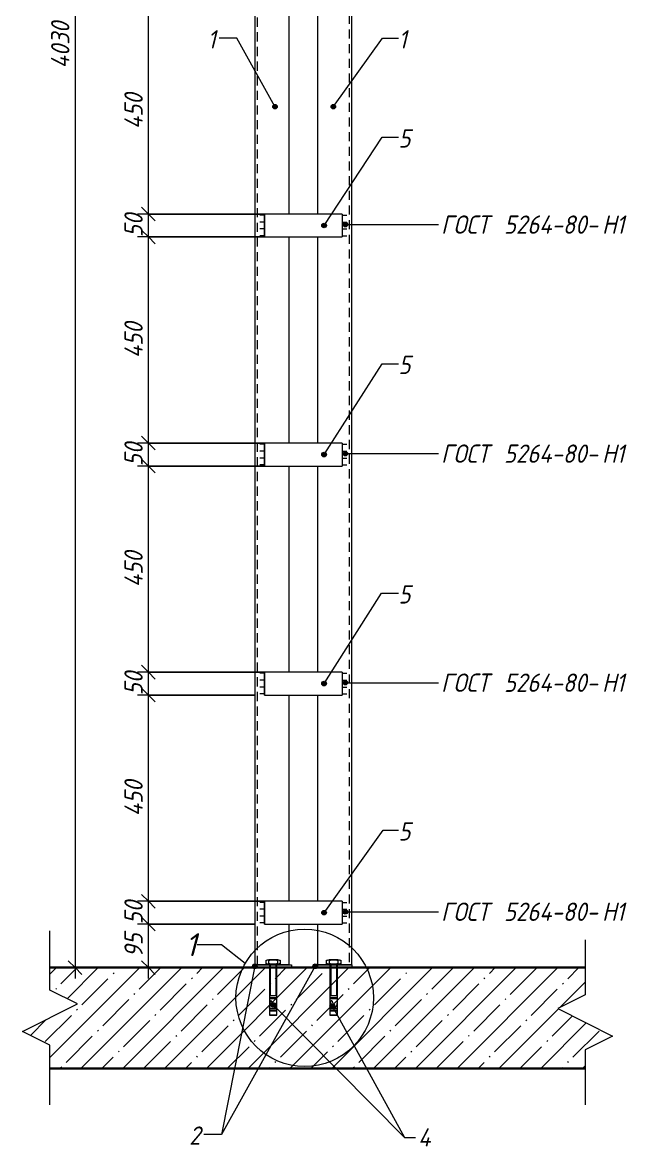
# Model space of a CAD drawing. Header units: millimetres. Extents: x 1525 to 46824, y -520 to 14115.
# Drawn here: x 27594 to 28912, y -520 to 1933 of the extents above; entities that cross this region are included whole.
import ezdxf

# ---------------------------------------------------------------- set-up
doc = ezdxf.new("R2010")
doc.units = ezdxf.units.MM
doc.linetypes.add('200_ШТРИХ_ш1п0_6_', pattern=[32, 20, -12])
for name, color, linetype, lineweight in [('A-ANNO-DIMS', 7, 'Continuous', 9), ('A-ANNO-DIMS-20', 7, 'Continuous', 9), ('A-DETL-1', 7, 'Continuous', 5), ('A-DETL-2', 7, '200_ШТРИХ_ш1п0_6_', 5), ('A-DETL-GENF-1', 7, 'Continuous', 5), ('A-FLOR-FNSH-1', 7, 'Continuous', 30), ('A-FLOR-PATT-1', 7, 'Continuous', 5), ('A-GENM', 7, 'Continuous', 9), ('A-GENM-IDEN', 7, 'Continuous', 9), ('G-ANNO-TEXT', 7, 'Continuous', 9)]:
    doc.layers.add(name, color=color, linetype=linetype, lineweight=lineweight)
doc.styles.add('ISOCPEUR_I_1', font='isocpeui.ttf', dxfattribs={"width": 0.9, "height": 40})
doc.styles.add('ISOCPEUR_I_2', font='isocpeui.ttf', dxfattribs={"height": 50})
doc.dimstyles.new('ISO-2_0_0_9К_Средний_2', dxfattribs={"dimscale": 304.8, "dimtxt": 39.839247, "dimasz": 0.098425, "dimexe": 0.07874, "dimexo": 0, "dimgap": 0, "dimtad": 1, "dimdec": 0, "dimzin": 0, "dimdsep": 46, "dimtxsty": 'ISOCPEUR_I_1', "dimblk1": 'OBLIQUE', "dimblk2": 'OBLIQUE', "dimsah": 1, "dimcen": 0.09, "dimdle": 0.07874, "dimazin": 0, "dimtfac": 1, "dimtdec": 4, "dimtix": 1, "dimtmove": 0, "dimatfit": 3, "dimfxl": 1, "dimtvp": 1, "dimtolj": 1, "dimtzin": 0, "dimarcsym": 2})
doc.dimstyles.get("Standard").update_dxf_attribs({"dimtxt": 0.18, "dimasz": 0.18, "dimexe": 0.18, "dimexo": 0.0625, "dimgap": 0.09, "dimtad": 0, "dimtih": 1, "dimtoh": 1, "dimdec": 4, "dimzin": 0, "dimdsep": 46, "dimtxsty": 'Standard', "dimcen": 0.09, "dimadec": 0, "dimazin": 0, "dimtfac": 1, "dimtdec": 4, "dimtofl": 0, "dimtmove": 0, "dimatfit": 3, "dimfxl": 1, "dimtolj": 1, "dimtzin": 0, "dimarcsym": 0})

# ---------------------------------------------------------------- blocks, each defined once
blk = doc.blocks.new('Фахверк_Влож_Полоса боковая - Полоса_Фахверка-25655111-АР1_1_Ф-15 - зависимый')
at = {"layer": 'A-GENM'}
for p, q in [((10415, 2965), (10415, 3015)), ((10585, 3015), (10415, 3015)), ((10585, 3015), (10585, 2965)), ((10415, 2965), (10585, 2965))]:
    blk.add_line(p, q, dxfattribs=at)
blk = doc.blocks.new('Фахверк_Влож_Уголок - Уголок_Фахверка-26801247-АР1_1_Ф-15 - зависимый')
at = {"layer": 'A-GENM'}
for p, q in [((10531, 3870), (10531, 3515)), ((10606, -124), (10606, 3870)), ((10531, 3465), (10531, 3015)), ((10531, 2965), (10531, 2515)), ((10531, 2465), (10531, 2015)), ((10531, 1965), (10531, 1515)), ((10531, 1465), (10531, 1015)), ((10531, 965), (10531, 515)), ((10531, 465), (10531, 15)), ((10531, -35), (10531, -124)), ((10606, -124), (10531, -124))]:
    blk.add_line(p, q, dxfattribs=at)
blk = doc.blocks.new('Фахверк_Влож_Полоса нижняя - Полоса_Фахверка-25617960-АР1_1_Ф-15 - зависимый')
at = {"layer": 'A-GENM'}
for p, q in [((10526, -130), (10526, -124)), ((10526, -124), (10606, -124)), ((10606, -124), (10606, -130))]:
    blk.add_line(p, q, dxfattribs=at)
blk = doc.blocks.new('Фахверк_Влож_Уголок - Уголок_Фахверка-26801248-АР1_1_Ф-15 - зависимый')
at = {"layer": 'A-GENM'}
for p, q in [((10394, 3870), (10469, 3870)), ((10394, 3870), (10394, -124)), ((10469, 3515), (10469, 3870)), ((10469, 3015), (10469, 3465)), ((10469, 2515), (10469, 2965)), ((10469, 2015), (10469, 2465)), ((10469, 1515), (10469, 1965)), ((10469, 1015), (10469, 1465)), ((10469, 515), (10469, 965)), ((10469, 15), (10469, 465)), ((10469, -124), (10469, -35)), ((10469, -124), (10394, -124))]:
    blk.add_line(p, q, dxfattribs=at)
blk = doc.blocks.new('DET_L_Линия разрыва1 - М20-27085586-АР1_1_Ф-15 - зависимый')
at = {"layer": 'A-DETL-GENF-1'}
for p, q in [((9946.9, -179.3), (9946.9, -49.3)), ((10006.9, -209.3), (9946.9, -179.3)), ((9886.9, -269.3), (10006.9, -209.3)), ((9946.9, -299.3), (9886.9, -269.3)), ((9946.9, -429.3), (9946.9, -299.3))]:
    blk.add_line(p, q, dxfattribs=at)
blk = doc.blocks.new('DET_L_Линия разрыва1 - М20-27087749-АР1_1_Ф-15 - зависимый')
at = {"layer": 'A-DETL-GENF-1'}
for p, q in [((11115.1, -69.3), (11115.1, -189.3)), ((11115.1, -189.3), (11055.1, -219.3)), ((11055.1, -219.3), (11175.1, -279.3)), ((11175.1, -279.3), (11115.1, -309.3)), ((11115.1, -309.3), (11115.1, -429.3))]:
    blk.add_line(p, q, dxfattribs=at)
blk = doc.blocks.new('DIMBLOCK72-АР1_1_Ф-15 - зависимый')
at = {"layer": 'A-ANNO-DIMS-20', "lineweight": 20}
for p, q in [((27708.4, 3900), (27693.4, 3915)), ((27708.4, 3900), (27723.4, 3885)), ((27708.4, -130), (27693.4, -115)), ((27708.4, -130), (27723.4, -145))]:
    blk.add_line(p, q, dxfattribs=at)
at = {"layer": 'A-ANNO-DIMS-20'}
for p, q in [((27708.4, 3924), (27708.4, -154)), ((27729.6, 3900), (27684.4, 3900)), ((27708.4, 3900), (27729.6, 3900)), ((27729.6, -130), (27684.4, -130)), ((27708.4, -130), (27729.6, -130))]:
    blk.add_line(p, q, dxfattribs=at)
at = {"layer": 'A-ANNO-DIMS-20', "color": 0, "insert": (27656.1, 1832.9), "char_height": 40, "width": 125.034, "attachment_point": 1, "rotation": 90, "line_spacing_factor": 1.149209, "style": 'ISOCPEUR_I_1'}
blk.add_mtext('4030', dxfattribs=at)
blk = doc.blocks.new('DIMBLOCK73-АР1_1_Ф-15 - зависимый')
at = {"layer": 'A-ANNO-DIMS-20', "lineweight": 20}
for p, q in [((27868.4, -35), (27853.4, -20)), ((27868.4, -35), (27883.4, -50)), ((27868.4, -130), (27853.4, -115)), ((27868.4, -130), (27883.4, -145))]:
    blk.add_line(p, q, dxfattribs=at)
at = {"layer": 'A-ANNO-DIMS-20'}
for p, q in [((28100.8, -35), (27844.4, -35)), ((27868.4, -154), (27868.4, -35)), ((27868.4, -35), (28100.8, -35)), ((27847.2, -130), (27892.4, -130)), ((27868.4, -130), (27847.2, -130))]:
    blk.add_line(p, q, dxfattribs=at)
at = {"layer": 'A-ANNO-DIMS-20', "color": 0, "insert": (27816.1, -107.8), "char_height": 40, "width": 60.678, "attachment_point": 1, "rotation": 90, "line_spacing_factor": 1.149209, "style": 'ISOCPEUR_I_1'}
blk.add_mtext('95', dxfattribs=at)
blk = doc.blocks.new('_Oblique')
at = {"color": 0, "linetype": 'ByBlock', "lineweight": -2}
blk.add_line((-0.5, -0.5), (0.5, 0.5), dxfattribs=at)
blk = doc.blocks.new('DIMBLOCK74-АР1_1_Ф-15 - зависимый')
at = {"layer": 'A-ANNO-DIMS-20', "lineweight": 20}
for p, q in [((27868.4, 15), (27853.4, 30)), ((27868.4, 15), (27883.4, 0)), ((27868.4, -35), (27853.4, -20)), ((27868.4, -35), (27883.4, -50))]:
    blk.add_line(p, q, dxfattribs=at)
at = {"layer": 'A-ANNO-DIMS-20'}
for p, q in [((28121.8, 15), (27844.4, 15)), ((27868.4, -35), (27868.4, 15)), ((27868.4, 15), (28121.8, 15)), ((28100.8, -35), (27844.4, -35)), ((27868.4, -35), (28100.8, -35))]:
    blk.add_line(p, q, dxfattribs=at)
at = {"layer": 'A-ANNO-DIMS-20', "color": 0, "insert": (27816.1, -35.3), "char_height": 40, "width": 60.678, "attachment_point": 1, "rotation": 90, "line_spacing_factor": 1.149209, "style": 'ISOCPEUR_I_1'}
blk.add_mtext('50', dxfattribs=at)
blk = doc.blocks.new('DIMBLOCK75-АР1_1_Ф-15 - зависимый')
at = {"layer": 'A-ANNO-DIMS-20', "lineweight": 20}
for p, q in [((27868.4, 465), (27853.4, 480)), ((27868.4, 465), (27883.4, 450)), ((27868.4, 15), (27853.4, 30)), ((27868.4, 15), (27883.4, 0))]:
    blk.add_line(p, q, dxfattribs=at)
at = {"layer": 'A-ANNO-DIMS-20'}
for p, q in [((28100.8, 465), (27844.4, 465)), ((27868.4, 15), (27868.4, 465)), ((27868.4, 465), (28100.8, 465)), ((28121.8, 15), (27844.4, 15)), ((27868.4, 15), (28121.8, 15))]:
    blk.add_line(p, q, dxfattribs=at)
at = {"layer": 'A-ANNO-DIMS-20', "color": 0, "insert": (27816.1, 200.5), "char_height": 40, "width": 94.695, "attachment_point": 1, "rotation": 90, "line_spacing_factor": 1.149209, "style": 'ISOCPEUR_I_1'}
blk.add_mtext('450', dxfattribs=at)
blk = doc.blocks.new('DIMBLOCK76-АР1_1_Ф-15 - зависимый')
at = {"layer": 'A-ANNO-DIMS-20', "lineweight": 20}
for p, q in [((27868.4, 515), (27853.4, 530)), ((27868.4, 515), (27883.4, 500)), ((27868.4, 465), (27853.4, 480)), ((27868.4, 465), (27883.4, 450))]:
    blk.add_line(p, q, dxfattribs=at)
at = {"layer": 'A-ANNO-DIMS-20'}
for p, q in [((28121.8, 515), (27844.4, 515)), ((27868.4, 465), (27868.4, 515)), ((27868.4, 515), (28121.8, 515)), ((28100.8, 465), (27844.4, 465)), ((27868.4, 465), (28100.8, 465))]:
    blk.add_line(p, q, dxfattribs=at)
at = {"layer": 'A-ANNO-DIMS-20', "color": 0, "insert": (27816.1, 464.7), "char_height": 40, "width": 60.678, "attachment_point": 1, "rotation": 90, "line_spacing_factor": 1.149209, "style": 'ISOCPEUR_I_1'}
blk.add_mtext('50', dxfattribs=at)
blk = doc.blocks.new('DIMBLOCK77-АР1_1_Ф-15 - зависимый')
at = {"layer": 'A-ANNO-DIMS-20'}
for p, q in [((28121.8, 965), (27844.4, 965)), ((27868.4, 515), (27868.4, 965)), ((27868.4, 965), (28121.8, 965)), ((28121.8, 515), (27844.4, 515)), ((27868.4, 515), (28121.8, 515))]:
    blk.add_line(p, q, dxfattribs=at)
at = {"layer": 'A-ANNO-DIMS-20', "lineweight": 20}
for p, q in [((27868.4, 965), (27853.4, 980)), ((27868.4, 965), (27883.4, 950)), ((27868.4, 515), (27853.4, 530)), ((27868.4, 515), (27883.4, 500))]:
    blk.add_line(p, q, dxfattribs=at)
at = {"layer": 'A-ANNO-DIMS-20', "color": 0, "insert": (27816.1, 700.5), "char_height": 40, "width": 94.695, "attachment_point": 1, "rotation": 90, "line_spacing_factor": 1.149209, "style": 'ISOCPEUR_I_1'}
blk.add_mtext('450', dxfattribs=at)
blk = doc.blocks.new('DIMBLOCK78-АР1_1_Ф-15 - зависимый')
at = {"layer": 'A-ANNO-DIMS-20'}
for p, q in [((28121.8, 1015), (27844.4, 1015)), ((27868.4, 965), (27868.4, 1015)), ((27868.4, 1015), (28121.8, 1015)), ((28121.8, 965), (27844.4, 965)), ((27868.4, 965), (28121.8, 965))]:
    blk.add_line(p, q, dxfattribs=at)
at = {"layer": 'A-ANNO-DIMS-20', "lineweight": 20}
for p, q in [((27868.4, 1015), (27853.4, 1030)), ((27868.4, 1015), (27883.4, 1000)), ((27868.4, 965), (27853.4, 980)), ((27868.4, 965), (27883.4, 950))]:
    blk.add_line(p, q, dxfattribs=at)
at = {"layer": 'A-ANNO-DIMS-20', "color": 0, "insert": (27816.1, 964.7), "char_height": 40, "width": 60.678, "attachment_point": 1, "rotation": 90, "line_spacing_factor": 1.149209, "style": 'ISOCPEUR_I_1'}
blk.add_mtext('50', dxfattribs=at)
blk = doc.blocks.new('DIMBLOCK79-АР1_1_Ф-15 - зависимый')
at = {"layer": 'A-ANNO-DIMS-20', "lineweight": 20}
for p, q in [((27868.4, 1465), (27853.4, 1480)), ((27868.4, 1465), (27883.4, 1450)), ((27868.4, 1015), (27853.4, 1030)), ((27868.4, 1015), (27883.4, 1000))]:
    blk.add_line(p, q, dxfattribs=at)
at = {"layer": 'A-ANNO-DIMS-20'}
for p, q in [((28121.8, 1465), (27844.4, 1465)), ((27868.4, 1015), (27868.4, 1465)), ((27868.4, 1465), (28121.8, 1465)), ((28121.8, 1015), (27844.4, 1015)), ((27868.4, 1015), (28121.8, 1015))]:
    blk.add_line(p, q, dxfattribs=at)
at = {"layer": 'A-ANNO-DIMS-20', "color": 0, "insert": (27816.1, 1200.5), "char_height": 40, "width": 94.695, "attachment_point": 1, "rotation": 90, "line_spacing_factor": 1.149209, "style": 'ISOCPEUR_I_1'}
blk.add_mtext('450', dxfattribs=at)
blk = doc.blocks.new('DIMBLOCK80-АР1_1_Ф-15 - зависимый')
at = {"layer": 'A-ANNO-DIMS-20', "lineweight": 20}
for p, q in [((27868.4, 1515), (27853.4, 1530)), ((27868.4, 1515), (27883.4, 1500)), ((27868.4, 1465), (27853.4, 1480)), ((27868.4, 1465), (27883.4, 1450))]:
    blk.add_line(p, q, dxfattribs=at)
at = {"layer": 'A-ANNO-DIMS-20'}
for p, q in [((28121.8, 1515), (27844.4, 1515)), ((27868.4, 1465), (27868.4, 1515)), ((27868.4, 1515), (28121.8, 1515)), ((28121.8, 1465), (27844.4, 1465)), ((27868.4, 1465), (28121.8, 1465))]:
    blk.add_line(p, q, dxfattribs=at)
at = {"layer": 'A-ANNO-DIMS-20', "color": 0, "insert": (27816.1, 1464.7), "char_height": 40, "width": 60.678, "attachment_point": 1, "rotation": 90, "line_spacing_factor": 1.149209, "style": 'ISOCPEUR_I_1'}
blk.add_mtext('50', dxfattribs=at)
blk = doc.blocks.new('DIMBLOCK81-АР1_1_Ф-15 - зависимый')
at = {"layer": 'A-ANNO-DIMS-20'}
for p, q in [((28121.8, 1965), (27844.4, 1965)), ((27868.4, 1515), (27868.4, 1965)), ((27868.4, 1965), (28121.8, 1965)), ((28121.8, 1515), (27844.4, 1515)), ((27868.4, 1515), (28121.8, 1515))]:
    blk.add_line(p, q, dxfattribs=at)
at = {"layer": 'A-ANNO-DIMS-20', "lineweight": 20}
for p, q in [((27868.4, 1965), (27853.4, 1980)), ((27868.4, 1965), (27883.4, 1950)), ((27868.4, 1515), (27853.4, 1530)), ((27868.4, 1515), (27883.4, 1500))]:
    blk.add_line(p, q, dxfattribs=at)
at = {"layer": 'A-ANNO-DIMS-20', "color": 0, "insert": (27816.1, 1700.5), "char_height": 40, "width": 94.695, "attachment_point": 1, "rotation": 90, "line_spacing_factor": 1.149209, "style": 'ISOCPEUR_I_1'}
blk.add_mtext('450', dxfattribs=at)

msp = doc.modelspace()

# ---------------------------------------------------------------- hatches: boundary and pattern name
at = {"layer": 'A-FLOR-PATT-1'}
h = msp.add_hatch(dxfattribs=at)
h.set_pattern_fill('FP_6', color=256, style=0, pattern_type=2)
h.set_pattern_definition([(45, (29547.876, 4305), (-45.6197, 45.6197), []), (45, (29593.496, 4305), (-45.6197, 45.6197), [80.645, -16.129, 2.682, -13.447])])
h.paths.add_polyline_path([(27653.63642, -350), (28821.88948, -350), (28821.88948, -309.29929), (28881.88948, -279.29929), (28761.88948, -219.29929), (28821.88948, -189.29929), (28821.88948, -130), (27653.63642, -130), (27653.63642, -179.29929), (27713.63642, -209.29929), (27593.63642, -269.29929), (27653.63642, -299.29929)], flags=0)
at = {"layer": 'A-GENM-IDEN'}
h = msp.add_hatch(color=256, dxfattribs=at)
edge = h.paths.add_edge_path(flags=0)
edge.add_arc((28144.8114, 1749.50976), 5, 0, 360)
h = msp.add_hatch(color=256, dxfattribs=at)
edge = h.paths.add_edge_path(flags=0)
edge.add_arc((28272.18379, 1749.50976), 5, 0, 360)
h = msp.add_hatch(color=256, dxfattribs=at)
edge = h.paths.add_edge_path(flags=0)
edge.add_arc((28251.98717, 1490), 5, 0, 360)
h = msp.add_hatch(color=256, dxfattribs=at)
edge = h.paths.add_edge_path(flags=0)
edge.add_arc((28251.98717, 990), 5, 0, 360)
h = msp.add_hatch(color=256, dxfattribs=at)
edge = h.paths.add_edge_path(flags=0)
edge.add_arc((28251.98717, 490), 5, 0, 360)
h = msp.add_hatch(color=256, dxfattribs=at)
edge = h.paths.add_edge_path(flags=0)
edge.add_arc((28251.98717, -10), 5, 0, 360)
h = msp.add_hatch(color=256, dxfattribs=at)
edge = h.paths.add_edge_path(flags=0)
edge.add_arc((28100.76295, -127), 5, 0, 360)
h = msp.add_hatch(color=256, dxfattribs=at)
edge = h.paths.add_edge_path(flags=0)
edge.add_arc((28232.76295, -127), 5, 0, 360)
at = {"layer": 'G-ANNO-TEXT'}
h = msp.add_hatch(color=256, dxfattribs=at)
edge = h.paths.add_edge_path(flags=0)
edge.add_arc((28298.24009, 1491.99135), 5, 0, 360)
h = msp.add_hatch(color=256, dxfattribs=at)
edge = h.paths.add_edge_path(flags=0)
edge.add_arc((28298.24009, 991.99135), 5, 0, 360)
h = msp.add_hatch(color=256, dxfattribs=at)
edge = h.paths.add_edge_path(flags=0)
edge.add_arc((28298.24009, 491.99135), 5, 0, 360)
h = msp.add_hatch(color=256, dxfattribs=at)
edge = h.paths.add_edge_path(flags=0)
edge.add_arc((28298.24009, -8.00865), 5, 0, 360)
h = msp.add_hatch(color=256, dxfattribs=at)
edge = h.paths.add_edge_path(flags=0)
edge.add_arc((28140.64243, -211.18927), 5, 0, 360)
h = msp.add_hatch(color=256, dxfattribs=at)
edge = h.paths.add_edge_path(flags=0)
edge.add_arc((28269.85762, -213.58522), 5, 0, 360)

# ---------------------------------------------------------------- linework, layer by layer
at = {"layer": 'A-DETL-1'}
for p, q in [((28121.76295, 1512.5), (28111.76295, 1512.5)), ((28121.76295, 1497.5), (28111.76295, 1497.5)), ((28121.76295, 1515), (28121.76295, 1465)), ((28291.76295, 1515), (28291.76295, 1465)), ((28291.76295, 1512.5), (28301.76295, 1512.5)), ((28291.76295, 1497.5), (28301.76295, 1497.5)), ((28121.76295, 1482.5), (28111.76295, 1482.5)), ((28291.76295, 1482.5), (28301.76295, 1482.5)), ((28121.76295, 1467.5), (28111.76295, 1467.5)), ((28291.76295, 1467.5), (28301.76295, 1467.5)), ((28121.76295, 1012.5), (28111.76295, 1012.5)), ((28121.76295, 1015), (28121.76295, 965)), ((28291.76295, 1015), (28291.76295, 965)), ((28291.76295, 1012.5), (28301.76295, 1012.5)), ((28121.76295, 997.5), (28111.76295, 997.5)), ((28121.76295, 982.5), (28111.76295, 982.5)), ((28291.76295, 997.5), (28301.76295, 997.5)), ((28291.76295, 982.5), (28301.76295, 982.5)), ((28121.76295, 967.5), (28111.76295, 967.5)), ((28291.76295, 967.5), (28301.76295, 967.5)), ((28121.76295, 512.5), (28111.76295, 512.5)), ((28121.76295, 497.5), (28111.76295, 497.5)), ((28121.76295, 515), (28121.76295, 465)), ((28291.76295, 515), (28291.76295, 465)), ((28291.76295, 512.5), (28301.76295, 512.5)), ((28291.76295, 497.5), (28301.76295, 497.5)), ((28121.76295, 482.5), (28111.76295, 482.5)), ((28121.76295, 467.5), (28111.76295, 467.5)), ((28291.76295, 482.5), (28301.76295, 482.5)), ((28291.76295, 467.5), (28301.76295, 467.5)), ((28121.76295, 12.5), (28111.76295, 12.5)), ((28121.76295, 15), (28121.76295, -35)), ((28291.76295, 15), (28291.76295, -35)), ((28291.76295, 12.5), (28301.76295, 12.5)), ((28121.76295, -2.5), (28111.76295, -2.5)), ((28121.76295, -17.5), (28111.76295, -17.5)), ((28291.76295, -2.5), (28301.76295, -2.5)), ((28291.76295, -17.5), (28301.76295, -17.5)), ((28121.76295, -32.5), (28111.76295, -32.5)), ((28291.76295, -32.5), (28301.76295, -32.5)), ((28125.35502, -113.60205), (28130.84363, -112.83319)), ((28125.35502, -121.79533), (28125.35502, -113.60205)), ((28130.84363, -122.56419), (28125.35502, -121.79533)), ((28153.43763, -122.56419), (28128.08826, -122.56419)), ((28128.08826, -122.56419), (28128.08826, -124)), ((28150.68227, -112.81573), (28130.84363, -112.81573)), ((28130.84363, -112.81573), (28130.84363, -122.56419)), ((28150.68227, -122.56419), (28130.84363, -122.56419)), ((28150.68227, -122.56419), (28150.68227, -112.81573)), ((28150.68227, -112.83319), (28156.17087, -113.60205)), ((28156.17087, -121.79533), (28150.68227, -122.56419)), ((28153.43763, -124), (28153.43763, -122.56419)), ((28156.17087, -113.60205), (28156.17087, -121.79533)), ((28257.35502, -113.60205), (28262.84363, -112.83319)), ((28257.35502, -121.79533), (28257.35502, -113.60205)), ((28262.84363, -122.56419), (28257.35502, -121.79533)), ((28285.43763, -122.56419), (28260.08826, -122.56419)), ((28260.08826, -122.56419), (28260.08826, -124)), ((28282.68227, -112.81573), (28262.84363, -112.81573)), ((28262.84363, -112.81573), (28262.84363, -122.56419)), ((28282.68227, -122.56419), (28262.84363, -122.56419)), ((28282.68227, -122.56419), (28282.68227, -112.81573)), ((28282.68227, -112.83319), (28288.17087, -113.60205)), ((28288.17087, -121.79533), (28282.68227, -122.56419)), ((28285.43763, -124), (28285.43763, -122.56419)), ((28288.17087, -113.60205), (28288.17087, -121.79533)), ((28153.43763, -124), (28128.08826, -124)), ((28132.49685, -124), (28132.49685, -234)), ((28134.60529, -124), (28134.60529, -191.05768)), ((28135.21937, -124), (28137.2621, -124)), ((28146.92061, -124), (28146.92061, -191.05768)), ((28149.02905, -234), (28149.02905, -124)), ((28285.43763, -124), (28260.08826, -124)), ((28264.49685, -124), (28264.49685, -234)), ((28266.60529, -124), (28266.60529, -191.05768)), ((28267.21937, -124), (28269.2621, -124)), ((28278.92061, -124), (28278.92061, -191.05768)), ((28281.02905, -234), (28281.02905, -124)), ((28132.49685, -191.05768), (28149.02905, -191.05768)), ((28132.49685, -195.19073), (28149.02905, -195.19073)), ((28134.56337, -195.19073), (28134.56337, -197.25726)), ((28134.6521, -195.19073), (28134.6521, -197.25726)), ((28264.49685, -191.05768), (28281.02905, -191.05768)), ((28264.49685, -195.19073), (28281.02905, -195.19073)), ((28266.56337, -195.19073), (28266.56337, -197.25726)), ((28266.6521, -195.19073), (28266.6521, -197.25726)), ((28132.49685, -197.25726), (28149.02905, -197.25726)), ((28132.49685, -218.22019), (28149.02905, -218.22019)), ((28264.49685, -197.25726), (28281.02905, -197.25726)), ((28264.49685, -218.22019), (28281.02905, -218.22019)), ((28132.49685, -222.35324), (28149.02905, -222.35324)), ((28149.02905, -234), (28132.49685, -234)), ((28132.49685, -234), (28149.02905, -234)), ((28133.46878, -224.41977), (28148.05712, -224.41977)), ((28264.49685, -222.35324), (28281.02905, -222.35324)), ((28281.02905, -234), (28264.49685, -234)), ((28264.49685, -234), (28281.02905, -234)), ((28265.46878, -224.41977), (28280.05712, -224.41977))]:
    msp.add_line(p, q, dxfattribs=at)
msp.add_circle((28209.61636, -195.82578), 150, dxfattribs=at)
for centre, radius, start, end in [((28128.48388, -118.12267), 4.22871, 56.08031185, 137.72360384), ((28128.48388, -117.25725), 4.22871, 222.27639616, 303.91968815), ((28140.76295, -156.53875), 42.8477, 76.61449587, 103.38550413), ((28140.76295, -78.84117), 42.8477, 256.61449587, 283.38550413), ((28153.04202, -118.12267), 4.22871, 42.27639616, 123.91968816), ((28153.04202, -117.25725), 4.22871, 236.08031184, 317.72360384), ((28260.48388, -118.12267), 4.22871, 56.08031185, 137.72360384), ((28260.48388, -117.25725), 4.22871, 222.27639616, 303.91968815), ((28272.76295, -156.53875), 42.8477, 76.61449587, 103.38550413), ((28272.76295, -78.84117), 42.8477, 256.61449587, 283.38550413), ((28285.04202, -118.12267), 4.22871, 42.27639616, 123.91968816), ((28285.04202, -117.25725), 4.22871, 236.08031184, 317.72360384), ((28133.67745, -223.0598), 1.37588, 210.89948546, 261.27655106), ((28147.84845, -223.0598), 1.37588, 278.72344894, 329.10051461), ((28265.67745, -223.0598), 1.37588, 210.89948546, 261.27655106), ((28279.84845, -223.0598), 1.37588, 278.72344894, 329.10051461)]:
    msp.add_arc(centre, radius, start, end, dxfattribs=at)
for points in [[(28132.49685, -218.22019), (28133.67669, -213.50355), (28136.13864, -188.04506), (28139.89971, -225.51719), (28149.02905, -213.52941), (28149.02905, -202.5314)], [(28264.49685, -218.22019), (28265.67669, -213.50355), (28268.13864, -188.04506), (28271.89971, -225.51719), (28281.02905, -213.52941), (28281.02905, -202.5314)]]:
    msp.add_open_spline(points, degree=3, knots=[3.9471277548, 3.9471277548, 3.9471277548, 3.9471277548, 10.0959961781, 20.1294367149, 28.5838158581, 28.5838158581, 28.5838158581, 28.5838158581], dxfattribs=at)
at = {"layer": 'A-DETL-2'}
for p, q in [((28106.76295, -124), (28106.76295, 3870)), ((28306.76295, 3870), (28306.76295, -124))]:
    msp.add_line(p, q, dxfattribs=at)
at = {"layer": 'A-FLOR-FNSH-1'}
for p, q in [((28821.88948, -130), (27653.63642, -130)), ((27653.63642, -350), (28821.88948, -350))]:
    msp.add_line(p, q, dxfattribs=at)
at = {"layer": 'A-GENM-IDEN'}
for p, q in [((28061.70837, 1898.91085), (28022.65379, 1898.91085)), ((28144.8114, 1749.50976), (28061.70837, 1898.91085)), ((28272.18379, 1749.50976), (28379.35646, 1898.91085)), ((28379.35646, 1898.91085), (28414.40633, 1898.91085)), ((28251.98717, 1490), (28378.6953, 1682.61976)), ((28378.6953, 1682.61976), (28414.40633, 1682.61976)), ((28251.98717, 990), (28378.6953, 1188.32015)), ((28378.6953, 1188.32015), (28414.40633, 1188.32015)), ((28251.98717, 490), (28377.20543, 687.28371)), ((28377.20543, 687.28371), (28414.40633, 687.28371)), ((28251.98717, -10), (28381.26098, 169.91217)), ((28381.26098, 169.91217), (28414.40633, 169.91217)), ((28232.76295, -127), (28027.70924, -494.12153)), ((28100.76295, -127), (28027.70924, -494.12153)), ((28027.70924, -494.12153), (27989.67356, -494.12153)), ((28027.70924, -494.12153), (27989.67356, -494.12153))]:
    msp.add_line(p, q, dxfattribs=at)
for centre in [(28144.8114, 1749.50976), (28272.18379, 1749.50976), (28251.98717, 1490), (28251.98717, 990), (28251.98717, 490), (28251.98717, -10), (28100.76295, -127), (28232.76295, -127)]:
    msp.add_circle(centre, 5, dxfattribs=at)
at = {"layer": 'G-ANNO-TEXT'}
for p, q in [((28298.24009, 1491.99135), (28501.40199, 1491.99135)), ((28298.24009, 991.99135), (28501.40199, 991.99135)), ((28298.24009, 491.99135), (28501.40199, 491.99135)), ((28298.24009, -8.00865), (28501.40199, -8.00865)), ((28005.02106, -79.91439), (27975.05093, -79.91439)), ((28028.38647, -79.91439), (28005.02106, -79.91439)), ((28079.46122, -120.70557), (28028.38647, -79.91439)), ((28140.64243, -211.18927), (28427.81769, -500.55848)), ((28269.85762, -213.58522), (28427.81769, -500.55848)), ((28427.81769, -500.55848), (28451.26198, -500.55848)), ((28427.81769, -500.55848), (28451.26198, -500.55848))]:
    msp.add_line(p, q, dxfattribs=at)
for centre in [(28298.24009, 1491.99135), (28298.24009, 991.99135), (28298.24009, 491.99135), (28298.24009, -8.00865), (28140.64243, -211.18927), (28269.85762, -213.58522)]:
    msp.add_circle(centre, 5, dxfattribs=at)

# ---------------------------------------------------------------- block references
at = {"layer": 'A-DETL-GENF-1'}
for name in ['DET_L_Линия разрыва1 - М20-27085586-АР1_1_Ф-15 - зависимый', 'DET_L_Линия разрыва1 - М20-27087749-АР1_1_Ф-15 - зависимый']:
    msp.add_blockref(name, (17706.76294, 0), dxfattribs=at)
at = {"layer": 'A-GENM'}
for name, p in [('Фахверк_Влож_Уголок - Уголок_Фахверка-26801248-АР1_1_Ф-15 - зависимый', (17706.76294, 0)), ('Фахверк_Влож_Уголок - Уголок_Фахверка-26801247-АР1_1_Ф-15 - зависимый', (17706.76294, 0)), ('Фахверк_Влож_Полоса боковая - Полоса_Фахверка-25655111-АР1_1_Ф-15 - зависимый', (17706.76294, -1500)), ('Фахверк_Влож_Полоса боковая - Полоса_Фахверка-25655111-АР1_1_Ф-15 - зависимый', (17706.76294, -2000)), ('Фахверк_Влож_Полоса боковая - Полоса_Фахверка-25655111-АР1_1_Ф-15 - зависимый', (17706.76294, -2500)), ('Фахверк_Влож_Полоса боковая - Полоса_Фахверка-25655111-АР1_1_Ф-15 - зависимый', (17706.76294, -3000)), ('Фахверк_Влож_Полоса нижняя - Полоса_Фахверка-25617960-АР1_1_Ф-15 - зависимый', (17574.76294, 0)), ('Фахверк_Влож_Полоса нижняя - Полоса_Фахверка-25617960-АР1_1_Ф-15 - зависимый', (17706.76294, 0))]:
    msp.add_blockref(name, p, dxfattribs=at)

# ---------------------------------------------------------------- texts
at = {"layer": 'A-GENM-IDEN', "char_height": 40, "attachment_point": 1, "style": 'ISOCPEUR_I_1'}
for s, insert, width in [('\\fISOCPEUR|b0|i1|c204|p34|;\\W.9;1', (27997.5279, 1916.43377), 23.0886), ('\\fISOCPEUR|b0|i1|c204|p34|;\\W.9;1', (28414.40633, 1916.43377), 23.0886), ('\\fISOCPEUR|b0|i1|c204|p34|;\\W.9;5', (28414.40633, 1700.14268), 31.746825), ('\\fISOCPEUR|b0|i1|c204|p34|;\\W.9;5', (28414.40633, 1205.84306), 31.746825), ('\\fISOCPEUR|b0|i1|c204|p34|;\\W.9;5', (28414.40633, 704.80663), 31.746825), ('\\fISOCPEUR|b0|i1|c204|p34|;\\W.9;5', (28414.40633, 187.43509), 31.746825), ('\\fISOCPEUR|b0|i1|c204|p34|;\\W.9;2', (27957.5553, -476.59862), 31.746825), ('\\fISOCPEUR|b0|i1|c204|p34|;\\W.9;2', (27957.5553, -476.59862), 31.746825)]:
    msp.add_mtext(s, dxfattribs=dict(at, insert=insert, width=width))
at = {"layer": 'G-ANNO-TEXT', "attachment_point": 1}
for s, insert, char_height, width, style in [('ГОСТ', (28507.40199, 1511.99135), 40, 138.5316, 'ISOCPEUR_I_1'), (' 5264-80-', (28621.70199, 1511.99135), 40, 287.1644625, 'ISOCPEUR_I_1'), ('\\fISOCPEUR|b0|i1|c204|p34|;\\W.9;Н', (28858.63637, 1511.99135), 40, 37.518975, 'ISOCPEUR_I_1'), ('\\fISOCPEUR|b0|i1|c204|p34|;\\W.9;1', (28889.59262, 1511.99135), 40, 23.0886, 'ISOCPEUR_I_1'), ('ГОСТ', (28507.40199, 1011.99135), 40, 138.5316, 'ISOCPEUR_I_1'), (' 5264-80-', (28621.70199, 1011.99135), 40, 287.1644625, 'ISOCPEUR_I_1'), ('\\fISOCPEUR|b0|i1|c204|p34|;\\W.9;Н', (28858.63637, 1011.99135), 40, 37.518975, 'ISOCPEUR_I_1'), ('\\fISOCPEUR|b0|i1|c204|p34|;\\W.9;1', (28889.59262, 1011.99135), 40, 23.0886, 'ISOCPEUR_I_1'), ('ГОСТ', (28507.40199, 511.99135), 40, 138.5316, 'ISOCPEUR_I_1'), (' 5264-80-', (28621.70199, 511.99135), 40, 287.1644625, 'ISOCPEUR_I_1'), ('\\fISOCPEUR|b0|i1|c204|p34|;\\W.9;Н', (28858.63637, 511.99135), 40, 37.518975, 'ISOCPEUR_I_1'), ('\\fISOCPEUR|b0|i1|c204|p34|;\\W.9;1', (28889.59262, 511.99135), 40, 23.0886, 'ISOCPEUR_I_1'), ('ГОСТ', (28507.40199, 11.99135), 40, 138.5316, 'ISOCPEUR_I_1'), (' 5264-80-', (28621.70199, 11.99135), 40, 287.1644625, 'ISOCPEUR_I_1'), ('\\fISOCPEUR|b0|i1|c204|p34|;\\W.9;Н', (28858.63637, 11.99135), 40, 37.518975, 'ISOCPEUR_I_1'), ('\\fISOCPEUR|b0|i1|c204|p34|;\\W.9;1', (28889.59262, 11.99135), 40, 23.0886, 'ISOCPEUR_I_1'), ('\\fISOCPEUR|b0|i1|c204|p34|;1', (27948.5926, -54.91439), 50, 32.0675, 'ISOCPEUR_I_2'), ('\\fISOCPEUR|b0|i1|c204|p34|;\\W.9;4', (28457.26198, -480.55848), 40, 37.518975, 'ISOCPEUR_I_1')]:
    msp.add_mtext(s, dxfattribs=dict(at, insert=insert, char_height=char_height, width=width, style=style))

# ---------------------------------------------------------------- dimensions: what is measured, and where the dimension line sits
at = {"layer": 'A-ANNO-DIMS'}
for base, p1, p2, dimstyle, override, picture, middle in [((27708.38007, -130), (27729.59327, 3900), (27729.59327, -130), 'Standard', {"dimfxl": 4030}, 'DIMBLOCK72-АР1_1_Ф-15 - зависимый', (27708.38007, 1885)), ((27868.38007, 1965), (28121.76295, 1515), (28121.76295, 1965), 'ISO-2_0_0_9К_Средний_2', {"dimpost": '<>', "dimfxl": 450}, 'DIMBLOCK81-АР1_1_Ф-15 - зависимый', (27848.38007, 1740)), ((27868.38007, 1515), (28121.76295, 1465), (28121.76295, 1515), 'ISO-2_0_0_9К_Средний_2', {"dimpost": '<>', "dimfxl": 50}, 'DIMBLOCK80-АР1_1_Ф-15 - зависимый', (27848.38007, 1490)), ((27868.38007, 1465), (28121.76295, 1015), (28121.76295, 1465), 'ISO-2_0_0_9К_Средний_2', {"dimpost": '<>', "dimfxl": 450}, 'DIMBLOCK79-АР1_1_Ф-15 - зависимый', (27848.38007, 1240)), ((27868.38007, 1015), (28121.76295, 965), (28121.76295, 1015), 'ISO-2_0_0_9К_Средний_2', {"dimpost": '<>', "dimfxl": 50}, 'DIMBLOCK78-АР1_1_Ф-15 - зависимый', (27848.38007, 990)), ((27868.38007, 965), (28121.76295, 515), (28121.76295, 965), 'ISO-2_0_0_9К_Средний_2', {"dimpost": '<>', "dimfxl": 450}, 'DIMBLOCK77-АР1_1_Ф-15 - зависимый', (27848.38007, 740)), ((27868.38007, 515), (28100.76295, 465), (28121.76295, 515), 'ISO-2_0_0_9К_Средний_2', {"dimpost": '<>', "dimfxl": 54.230987}, 'DIMBLOCK76-АР1_1_Ф-15 - зависимый', (27848.38007, 490)), ((27868.38007, 465), (28121.76295, 15), (28100.76295, 465), 'ISO-2_0_0_9К_Средний_2', {"dimpost": '<>', "dimfxl": 450.489734}, 'DIMBLOCK75-АР1_1_Ф-15 - зависимый', (27848.38007, 240)), ((27868.38007, 15), (28100.76295, -35), (28121.76295, 15), 'ISO-2_0_0_9К_Средний_2', {"dimpost": '<>', "dimfxl": 54.230987}, 'DIMBLOCK74-АР1_1_Ф-15 - зависимый', (27848.38007, -10)), ((27868.38007, -35), (27847.16687, -130), (28100.76295, -35), 'ISO-2_0_0_9К_Средний_2', {"dimpost": '<>', "dimfxl": 270.806154}, 'DIMBLOCK73-АР1_1_Ф-15 - зависимый', (27848.38007, -82.5))]:
    dim = msp.add_linear_dim(base=base, p1=p1, p2=p2, angle=90, dimstyle=dimstyle, override=override, dxfattribs=at)
    dim.commit()
    dim.dimension.update_dxf_attribs({"geometry": picture, "text_midpoint": middle})

doc.saveas('drawing.dxf')
